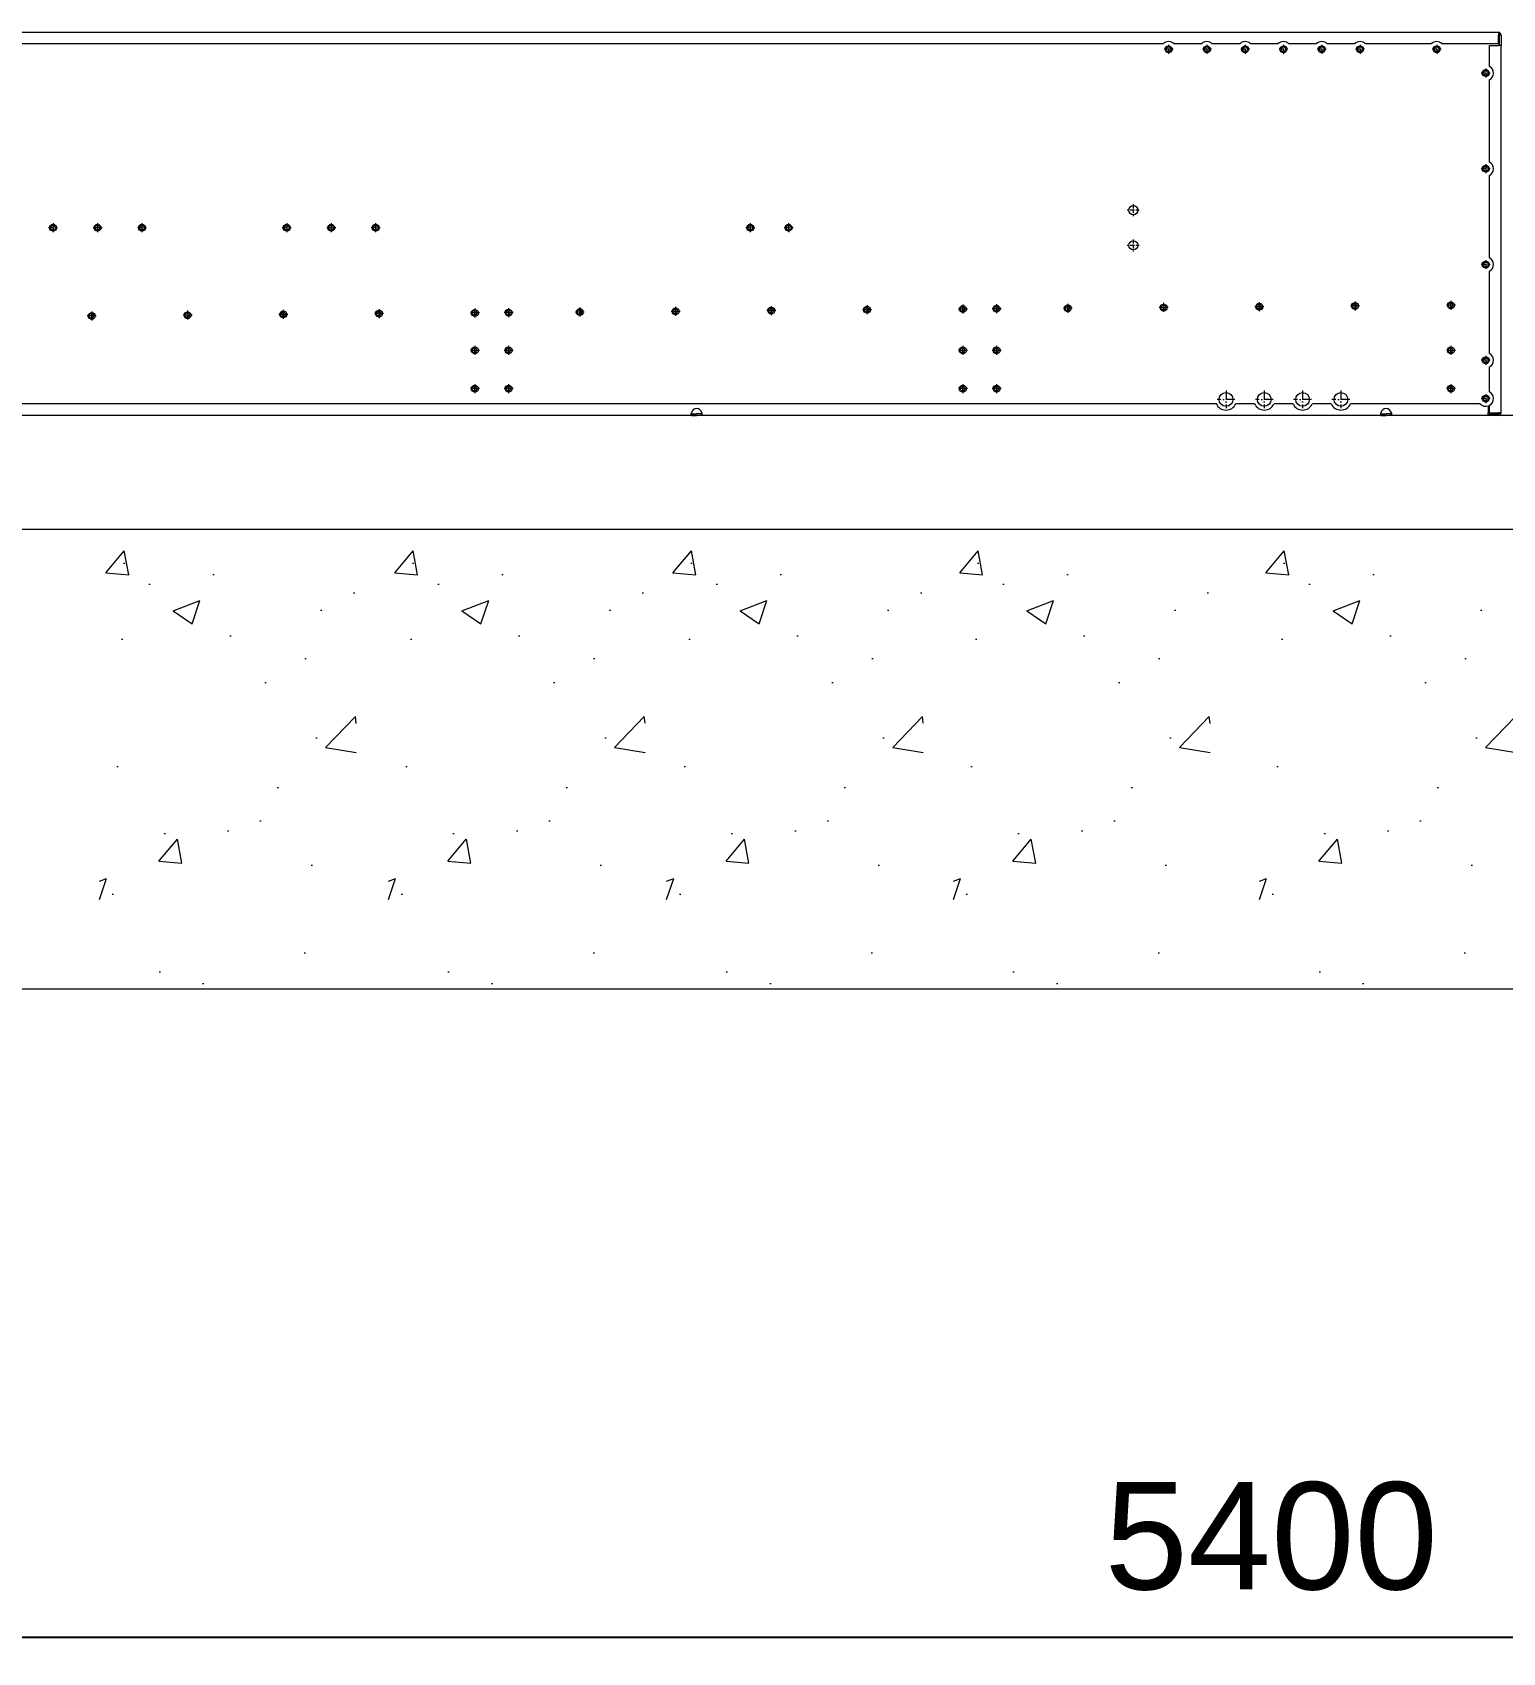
# Model space of a CAD drawing. Header units: millimetres. Extents: x 12896 to 42303, y 9438 to 30233.
# Drawn here: x 24072 to 25991, y 15406 to 17521 of the extents above; entities that cross this region are included whole.
import ezdxf

# ---------------------------------------------------------------- set-up
doc = ezdxf.new("R2010")
doc.units = ezdxf.units.MM
doc.linetypes.add('DASHDOT', pattern=[18.5, 12, -3, 0.5, -3])
doc.layers.add('냉각탑_기초', color=23, linetype='Continuous')
doc.styles.get("Standard").update_dxf_attribs({"font": 'arial.ttf'})
doc.dimstyles.new('1.40', dxfattribs={"dimscale": 20, "dimtxt": 1.5, "dimasz": 1, "dimexe": 0.5, "dimexo": 0.5, "dimgap": 0.5, "dimtad": 1, "dimdec": 0, "dimzin": 0, "dimdsep": 46, "dimtxsty": 'Standard', "dimcen": 0, "dimclrd": 2, "dimclre": 2, "dimclrt": 3, "dimadec": 0, "dimazin": 0, "dimtfac": 1, "dimtdec": 0, "dimtmove": 0, "dimatfit": 0, "dimfxl": 1, "dimtolj": 1, "dimtzin": 0, "dimlwd": -1, "dimlwe": -1, "dimarcsym": 0})

# ---------------------------------------------------------------- blocks, each defined once
blk = doc.blocks.new('*D178')
at = {"color": 2, "transparency": 16777216}
for p, q in [((22988.8, 16772.6), (22988.8, 15415.9)), ((28388.8, 16772.6), (28388.8, 15415.9)), ((23108.8, 15425.9), (28268.8, 15425.9))]:
    blk.add_line(p, q, dxfattribs=at)
for points in [[(23108.8, 15445.9), (23108.8, 15405.9), (22988.8, 15425.9)], [(28268.8, 15445.9), (28268.8, 15405.9), (28388.8, 15425.9)]]:
    blk.add_solid(points, dxfattribs=at)
at = {"layer": 'Defpoints', "color": 0, "transparency": 16777216}
for p in [(22988.8, 16872.6), (28388.8, 16872.6), (28388.8, 15425.9)]:
    blk.add_point(p, dxfattribs=at)
at = {"color": 3, "lineweight": 5, "transparency": 16777216, "insert": (25688.8, 15557.4), "char_height": 140, "attachment_point": 5}
blk.add_mtext('\\A1;5400', dxfattribs=at)
blk = doc.blocks.new('1')
at = {"color": 7, "lineweight": 20}
for p, q in [((25985.3, 17520.9), (22992.3, 17520.9)), ((25547.7, 17505.9), (22992.3, 17505.9)), ((25597.7, 17505.9), (25562, 17505.9)), ((25647.7, 17505.9), (25612, 17505.9)), ((25697.7, 17505.9), (25662, 17505.9)), ((25747.7, 17505.9), (25712, 17505.9)), ((25797.7, 17505.9), (25762, 17505.9)), ((25897.7, 17505.9), (25812, 17505.9)), ((25985.3, 17505.9), (25912, 17505.9)), ((25973.8, 17476.6), (25973.8, 17503.9)), ((25988.8, 17024.4), (25988.8, 17503.9)), ((25973.8, 17351.6), (25973.8, 17459.3)), ((25973.8, 17226.6), (25973.8, 17334.3)), ((25973.8, 17101.6), (25973.8, 17209.3)), ((25973.8, 17051.6), (25973.8, 17084.3)), ((25617.2, 17035.9), (23360.5, 17035.9)), ((25667.2, 17035.9), (25642.5, 17035.9)), ((25717.2, 17035.9), (25692.5, 17035.9)), ((25767.2, 17035.9), (25742.5, 17035.9)), ((25961.7, 17035.9), (25792.5, 17035.9)), ((24932.1, 17020.9), (24045.6, 17020.9)), ((25832.1, 17020.9), (24945.6, 17020.9)), ((25971.8, 17020.9), (25845.6, 17020.9))]:
    blk.add_line(p, q, dxfattribs=at)
at = {"color": 7, "lineweight": 20, "ltscale": 0.0875}
for p, q in [((25985.3, 17520.9), (25985.3, 17517.4)), ((25988.8, 17503.9), (25985.3, 17503.9)), ((25971.8, 17020.9), (25971.8, 17024.4)), ((25988.8, 17024.4), (25985.3, 17024.4))]:
    blk.add_line(p, q, dxfattribs=at)
at = {"color": 7, "lineweight": 20, "ltscale": 0.2875}
for p, q in [((25985.3, 17505.9), (25985.3, 17517.4)), ((25973.8, 17503.9), (25985.3, 17503.9)), ((25973.8, 17024.4), (25985.3, 17024.4))]:
    blk.add_line(p, q, dxfattribs=at)
at = {"color": 7, "lineweight": 20, "ltscale": 0.0375}
for p, q in [((25986.8, 17517.4), (25985.3, 17517.4)), ((25985.3, 17022.9), (25985.3, 17024.4))]:
    blk.add_line(p, q, dxfattribs=at)
at = {"color": 7, "lineweight": 20, "ltscale": 0.3375}
for p, q in [((25986.8, 17503.9), (25986.8, 17517.4)), ((25988.8, 17517.4), (25988.8, 17503.9)), ((25971.8, 17022.9), (25985.3, 17022.9)), ((25985.3, 17020.9), (25971.8, 17020.9))]:
    blk.add_line(p, q, dxfattribs=at)
at = {"color": 7, "lineweight": 20, "ltscale": 0.05}
for p, q in [((25988.8, 17517.4), (25986.8, 17517.4)), ((24932.1, 17020.9), (24932.1, 17022.9)), ((24945.6, 17020.9), (24945.6, 17022.9)), ((25832.1, 17020.9), (25832.1, 17022.9)), ((25845.6, 17020.9), (25845.6, 17022.9)), ((25985.3, 17020.9), (25985.3, 17022.9))]:
    blk.add_line(p, q, dxfattribs=at)
at = {"color": 7, "linetype": 'DASHDOT', "lineweight": 20, "ltscale": 0.2925}
for p, q in [((25560.7, 17498.9), (25549, 17498.9)), ((25554.8, 17504.8), (25554.8, 17493.1)), ((25610.7, 17498.9), (25599, 17498.9)), ((25604.8, 17504.8), (25604.8, 17493.1)), ((25660.7, 17498.9), (25649, 17498.9)), ((25654.8, 17504.8), (25654.8, 17493.1)), ((25710.7, 17498.9), (25699, 17498.9)), ((25704.8, 17504.8), (25704.8, 17493.1)), ((25760.7, 17498.9), (25749, 17498.9)), ((25754.8, 17504.8), (25754.8, 17493.1)), ((25810.7, 17498.9), (25799, 17498.9)), ((25804.8, 17504.8), (25804.8, 17493.1)), ((25910.7, 17498.9), (25899, 17498.9)), ((25904.8, 17504.8), (25904.8, 17493.1)), ((25968.8, 17473.8), (25968.8, 17462.1)), ((25974.7, 17467.9), (25963, 17467.9)), ((25968.8, 17348.8), (25968.8, 17337.1)), ((25974.7, 17342.9), (25963, 17342.9)), ((24098.8, 17271.8), (24098.8, 17260.1)), ((24156.8, 17271.8), (24156.8, 17260.1)), ((24214.8, 17271.8), (24214.8, 17260.1)), ((24403.8, 17271.8), (24403.8, 17260.1)), ((24461.8, 17271.8), (24461.8, 17260.1)), ((24519.8, 17271.8), (24519.8, 17260.1)), ((25008.8, 17271.8), (25008.8, 17260.1)), ((25064.7, 17265.9), (25053, 17265.9)), ((25058.8, 17271.8), (25058.8, 17260.1)), ((25974.7, 17217.9), (25963, 17217.9)), ((25968.8, 17223.8), (25968.8, 17212.1)), ((24149.3, 17156.7), (24149.3, 17145)), ((24274.3, 17157.7), (24274.3, 17146)), ((24399.3, 17158.7), (24399.3, 17147)), ((24524.3, 17159.7), (24524.3, 17148)), ((24649.3, 17160.6), (24649.3, 17148.9)), ((24693.3, 17161), (24693.3, 17149.3)), ((24786.3, 17161.7), (24786.3, 17150)), ((24911.3, 17162.7), (24911.3, 17151)), ((25042.2, 17157.8), (25030.5, 17157.8)), ((25036.3, 17163.7), (25036.3, 17152)), ((25167.2, 17158.8), (25155.5, 17158.8)), ((25161.3, 17164.7), (25161.3, 17153)), ((25292.2, 17159.7), (25280.5, 17159.7)), ((25286.3, 17165.6), (25286.3, 17153.9)), ((25336.2, 17160.1), (25324.5, 17160.1)), ((25330.3, 17166), (25330.3, 17154.3)), ((25429.2, 17160.8), (25417.5, 17160.8)), ((25423.3, 17166.7), (25423.3, 17155)), ((25554.2, 17161.8), (25542.5, 17161.8)), ((25548.3, 17167.7), (25548.3, 17156)), ((25679.2, 17162.8), (25667.5, 17162.8)), ((25673.3, 17168.7), (25673.3, 17157)), ((25804.2, 17163.8), (25792.5, 17163.8)), ((25798.3, 17169.7), (25798.3, 17158)), ((25929.2, 17164.7), (25917.5, 17164.7)), ((25923.3, 17170.6), (25923.3, 17158.9)), ((24649.3, 17111.8), (24649.3, 17100.1)), ((24693.3, 17111.8), (24693.3, 17100.1)), ((25286.3, 17111.8), (25286.3, 17100.1)), ((25330.3, 17111.8), (25330.3, 17100.1)), ((25923.3, 17111.8), (25923.3, 17100.1)), ((25292.2, 17105.9), (25280.5, 17105.9)), ((25336.2, 17105.9), (25324.5, 17105.9)), ((25929.2, 17105.9), (25917.5, 17105.9)), ((25974.7, 17092.9), (25963, 17092.9)), ((25968.8, 17098.8), (25968.8, 17087.1)), ((24649.3, 17061.8), (24649.3, 17050.1)), ((24693.3, 17061.8), (24693.3, 17050.1)), ((25292.2, 17055.9), (25280.5, 17055.9)), ((25286.3, 17061.8), (25286.3, 17050.1)), ((25336.2, 17055.9), (25324.5, 17055.9)), ((25330.3, 17061.8), (25330.3, 17050.1)), ((25929.2, 17055.9), (25917.5, 17055.9)), ((25923.3, 17061.8), (25923.3, 17050.1)), ((25968.8, 17048.8), (25968.8, 17037.1)), ((25974.7, 17042.9), (25963, 17042.9))]:
    blk.add_line(p, q, dxfattribs=at)
at = {"color": 7, "linetype": 'DASHDOT', "lineweight": 20, "ltscale": 0.390001}
for p, q in [((25516.6, 17288.9), (25501, 17288.9)), ((25516.6, 17242.9), (25501, 17242.9))]:
    blk.add_line(p, q, dxfattribs=at)
at = {"color": 7, "linetype": 'DASHDOT', "lineweight": 20, "ltscale": 0.389999}
blk.add_line((25508.8, 17296.7), (25508.8, 17281.1), dxfattribs=at)
at = {"color": 7, "linetype": 'DASHDOT', "lineweight": 20, "ltscale": 0.292499}
for p, q in [((24104.7, 17265.9), (24093, 17265.9)), ((24162.7, 17265.9), (24151, 17265.9)), ((24220.7, 17265.9), (24209, 17265.9)), ((24409.7, 17265.9), (24398, 17265.9)), ((24467.7, 17265.9), (24456, 17265.9)), ((24525.7, 17265.9), (24514, 17265.9)), ((25014.7, 17265.9), (25003, 17265.9)), ((24530.2, 17153.8), (24518.5, 17153.8)), ((24655.2, 17154.7), (24643.5, 17154.7)), ((24699.2, 17155.1), (24687.5, 17155.1)), ((24792.2, 17155.8), (24780.5, 17155.8)), ((24917.2, 17156.8), (24905.5, 17156.8)), ((24155.2, 17150.8), (24143.5, 17150.8)), ((24280.2, 17151.8), (24268.5, 17151.8)), ((24405.2, 17152.8), (24393.5, 17152.8)), ((24655.2, 17105.9), (24643.5, 17105.9)), ((24699.2, 17105.9), (24687.5, 17105.9)), ((24655.2, 17055.9), (24643.5, 17055.9)), ((24699.2, 17055.9), (24687.5, 17055.9))]:
    blk.add_line(p, q, dxfattribs=at)
at = {"color": 7, "linetype": 'DASHDOT', "lineweight": 20, "ltscale": 0.39}
blk.add_line((25508.8, 17250.7), (25508.8, 17235.1), dxfattribs=at)
at = {"color": 7, "linetype": 'DASHDOT', "lineweight": 20, "ltscale": 0.195}
for p, q in [((24148.8, 17154.7), (24148.8, 17146.9)), ((24273.8, 17155.7), (24273.8, 17147.9)), ((24398.8, 17156.7), (24398.8, 17148.9)), ((24523.8, 17157.7), (24523.8, 17149.9)), ((24648.8, 17158.7), (24648.8, 17150.9)), ((24692.8, 17159), (24692.8, 17151.2)), ((24785.8, 17159.7), (24785.8, 17151.9)), ((24910.8, 17160.7), (24910.8, 17152.9)), ((25039.7, 17157.8), (25031.9, 17157.8)), ((25035.8, 17161.7), (25035.8, 17153.9)), ((25160.8, 17162.7), (25160.8, 17154.9)), ((25289.7, 17159.8), (25281.9, 17159.8)), ((25285.8, 17163.7), (25285.8, 17155.9)), ((25333.7, 17160.1), (25325.9, 17160.1)), ((25329.8, 17164), (25329.8, 17156.2)), ((25426.7, 17160.8), (25418.9, 17160.8)), ((25422.8, 17164.7), (25422.8, 17156.9)), ((25551.7, 17161.8), (25543.9, 17161.8)), ((25547.8, 17165.7), (25547.8, 17157.9)), ((25676.7, 17162.8), (25668.9, 17162.8)), ((25672.8, 17166.7), (25672.8, 17158.9)), ((25801.7, 17163.8), (25793.9, 17163.8)), ((25797.8, 17167.7), (25797.8, 17159.9)), ((25926.7, 17164.8), (25918.9, 17164.8)), ((25922.8, 17168.7), (25922.8, 17160.9)), ((24648.8, 17109.8), (24648.8, 17102)), ((24692.8, 17109.8), (24692.8, 17102)), ((25289.7, 17105.9), (25281.9, 17105.9)), ((25285.8, 17109.8), (25285.8, 17102)), ((25333.7, 17105.9), (25325.9, 17105.9)), ((25329.8, 17109.8), (25329.8, 17102)), ((25926.7, 17105.9), (25918.9, 17105.9)), ((25922.8, 17109.8), (25922.8, 17102)), ((24648.8, 17059.8), (24648.8, 17052)), ((24692.8, 17059.8), (24692.8, 17052)), ((25289.7, 17055.9), (25281.9, 17055.9)), ((25285.8, 17059.8), (25285.8, 17052)), ((25333.7, 17055.9), (25325.9, 17055.9)), ((25329.8, 17059.8), (25329.8, 17052)), ((25926.7, 17055.9), (25918.9, 17055.9)), ((25922.8, 17059.8), (25922.8, 17052))]:
    blk.add_line(p, q, dxfattribs=at)
at = {"color": 7, "linetype": 'DASHDOT', "lineweight": 20, "ltscale": 0.194998}
blk.add_line((24527.7, 17153.8), (24519.9, 17153.8), dxfattribs=at)
at = {"color": 7, "linetype": 'DASHDOT', "lineweight": 20, "ltscale": 0.195001}
for p, q in [((24652.7, 17154.8), (24644.9, 17154.8)), ((24696.7, 17155.1), (24688.9, 17155.1)), ((24789.7, 17155.8), (24781.9, 17155.8)), ((24914.7, 17156.8), (24906.9, 17156.8)), ((25164.7, 17158.8), (25156.9, 17158.8)), ((24152.7, 17150.8), (24144.9, 17150.8)), ((24277.7, 17151.8), (24269.9, 17151.8)), ((24402.7, 17152.8), (24394.9, 17152.8)), ((24652.7, 17105.9), (24644.9, 17105.9)), ((24696.7, 17105.9), (24688.9, 17105.9)), ((24652.7, 17055.9), (24644.9, 17055.9)), ((24696.7, 17055.9), (24688.9, 17055.9))]:
    blk.add_line(p, q, dxfattribs=at)
at = {"color": 7, "linetype": 'DASHDOT', "lineweight": 20}
for p, q in [((25629.8, 17053.6), (25629.8, 17030.2)), ((25679.8, 17053.6), (25679.8, 17030.2)), ((25729.8, 17053.6), (25729.8, 17030.2)), ((25779.8, 17053.6), (25779.8, 17030.2)), ((25641.5, 17041.9), (25618.1, 17041.9)), ((25691.5, 17041.9), (25668.1, 17041.9)), ((25741.5, 17041.9), (25718.1, 17041.9)), ((25791.5, 17041.9), (25768.1, 17041.9))]:
    blk.add_line(p, q, dxfattribs=at)
at = {"color": 7, "lineweight": 20, "ltscale": 0.224015}
blk.add_line((25971.8, 17033.4), (25971.8, 17024.4), dxfattribs=at)
at = {"color": 7, "lineweight": 20, "ltscale": 0.245994}
blk.add_line((25973.8, 17024.4), (25973.8, 17034.3), dxfattribs=at)
at = {"lineweight": 20}
blk.add_line((28388.8, 17020.9), (23488.8, 17020.9), dxfattribs=at)
at = {"color": 7, "lineweight": 20, "ltscale": 0.169248}
for p, q in [((24932.1, 17022.9), (24938.8, 17022.9)), ((24932.1, 17020.9), (24938.8, 17020.9)), ((24945.6, 17022.9), (24938.8, 17022.9)), ((24945.6, 17020.9), (24938.8, 17020.9)), ((25832.1, 17022.9), (25838.8, 17022.9)), ((25832.1, 17020.9), (25838.8, 17020.9)), ((25845.6, 17022.9), (25838.8, 17022.9)), ((25845.6, 17020.9), (25838.8, 17020.9))]:
    blk.add_line(p, q, dxfattribs=at)
at = {"lineweight": 5}
blk.add_line((22988.8, 16872.6), (28388.8, 16872.6), dxfattribs=at)
at = {"color": 7, "lineweight": 20}
for centre, radius in [((25554.8, 17498.9), 4.5), ((25554.8, 17498.9), 3), ((25604.8, 17498.9), 4.5), ((25604.8, 17498.9), 3), ((25654.8, 17498.9), 4.5), ((25654.8, 17498.9), 3), ((25704.8, 17498.9), 4.5), ((25704.8, 17498.9), 3), ((25754.8, 17498.9), 4.5), ((25754.8, 17498.9), 3), ((25804.8, 17498.9), 4.5), ((25804.8, 17498.9), 3), ((25904.8, 17498.9), 4.5), ((25904.8, 17498.9), 3), ((25968.8, 17467.9), 4.5), ((25968.8, 17467.9), 3), ((25968.8, 17342.9), 4.5), ((25968.8, 17342.9), 3), ((25508.8, 17288.9), 6), ((24098.8, 17265.9), 4.5), ((24098.8, 17265.9), 3), ((24156.8, 17265.9), 4.5), ((24156.8, 17265.9), 3), ((24214.8, 17265.9), 4.5), ((24214.8, 17265.9), 3), ((24403.8, 17265.9), 4.5), ((24403.8, 17265.9), 3), ((24461.8, 17265.9), 4.5), ((24461.8, 17265.9), 3), ((24519.8, 17265.9), 4.5), ((24519.8, 17265.9), 3), ((25008.8, 17265.9), 4.5), ((25008.8, 17265.9), 3), ((25058.8, 17265.9), 4.5), ((25058.8, 17265.9), 3), ((25508.8, 17242.9), 6), ((25968.8, 17217.9), 4.5), ((25968.8, 17217.9), 3), ((24149.3, 17150.8), 4.5), ((24148.8, 17150.8), 3), ((24274.3, 17151.8), 4.5), ((24273.8, 17151.8), 3), ((24399.3, 17152.8), 4.5), ((24398.8, 17152.8), 3), ((24524.3, 17153.8), 4.5), ((24523.8, 17153.8), 3), ((24649.3, 17154.7), 4.5), ((24648.8, 17154.8), 3), ((24693.3, 17155.1), 4.5), ((24692.8, 17155.1), 3), ((24786.3, 17155.8), 4.5), ((24785.8, 17155.8), 3), ((24911.3, 17156.8), 4.5), ((24910.8, 17156.8), 3), ((25036.3, 17157.8), 4.5), ((25035.8, 17157.8), 3), ((25161.3, 17158.8), 4.5), ((25160.8, 17158.8), 3), ((25286.3, 17159.7), 4.5), ((25285.8, 17159.8), 3), ((25330.3, 17160.1), 4.5), ((25329.8, 17160.1), 3), ((25423.3, 17160.8), 4.5), ((25422.8, 17160.8), 3), ((25548.3, 17161.8), 4.5), ((25547.8, 17161.8), 3), ((25673.3, 17162.8), 4.5), ((25672.8, 17162.8), 3), ((25798.3, 17163.8), 4.5), ((25797.8, 17163.8), 3), ((25923.3, 17164.7), 4.5), ((25922.8, 17164.8), 3), ((24649.3, 17105.9), 4.5), ((24648.8, 17105.9), 3), ((24693.3, 17105.9), 4.5), ((24692.8, 17105.9), 3), ((25286.3, 17105.9), 4.5), ((25285.8, 17105.9), 3), ((25330.3, 17105.9), 4.5), ((25329.8, 17105.9), 3), ((25923.3, 17105.9), 4.5), ((25922.8, 17105.9), 3), ((25968.8, 17092.9), 4.5), ((25968.8, 17092.9), 3), ((24649.3, 17055.9), 4.5), ((24648.8, 17055.9), 3), ((24693.3, 17055.9), 4.5), ((24692.8, 17055.9), 3), ((25286.3, 17055.9), 4.5), ((25285.8, 17055.9), 3), ((25330.3, 17055.9), 4.5), ((25329.8, 17055.9), 3), ((25629.8, 17041.9), 9), ((25679.8, 17041.9), 9), ((25729.8, 17041.9), 9), ((25779.8, 17041.9), 9), ((25923.3, 17055.9), 4.5), ((25922.8, 17055.9), 3), ((25968.8, 17042.9), 4.5), ((25968.8, 17042.9), 3)]:
    blk.add_circle(centre, radius, dxfattribs=at)
for centre, radius, start, end in [((25985.3, 17517.4), 3.5, 0, 90), ((25985.3, 17517.4), 1.5, 0, 90), ((25554.8, 17498.9), 10, 44.427, 135.573), ((25604.8, 17498.9), 10, 44.427, 135.573), ((25654.8, 17498.9), 10, 44.427, 135.573), ((25704.8, 17498.9), 10, 44.427, 135.573), ((25754.8, 17498.9), 10, 44.427, 135.573), ((25804.8, 17498.9), 10, 44.427, 135.573), ((25904.8, 17498.9), 10, 44.427, 135.573), ((25968.8, 17467.9), 10, 300, 60), ((25968.8, 17342.9), 10, 300, 60), ((25968.8, 17217.9), 10, 300, 60), ((25968.8, 17092.9), 10, 300, 60), ((25968.8, 17042.9), 10, 300, 60), ((24938.8, 17022.9), 7, 12.3736, 167.6264), ((25629.8, 17041.9), 14, 205.3769, 334.6231), ((25679.8, 17041.9), 14, 205.3769, 334.6231), ((25729.8, 17041.9), 14, 205.3769, 334.6231), ((25779.8, 17041.9), 14, 205.3769, 334.6231), ((25838.8, 17022.9), 7, 12.3736, 167.6264), ((25968.8, 17042.9), 10, 224.427, 287.4576), ((24073.3, 17024.4), 3.5, 270, 270.245), ((24631.3, 17024.4), 3.5, 269.755, 270), ((24666.3, 17024.4), 3.5, 270, 270.245), ((24675.3, 17024.4), 3.5, 269.755, 270), ((24710.3, 17024.4), 3.5, 270, 270.245), ((25268.3, 17024.4), 3.5, 269.755, 270), ((25303.3, 17024.4), 3.5, 270, 270.245), ((25312.3, 17024.4), 3.5, 269.755, 270), ((25347.3, 17024.4), 3.5, 270, 270.245), ((25905.3, 17024.4), 3.5, 269.755, 270), ((25940.3, 17024.4), 3.5, 270, 270.245), ((25950.3, 17024.4), 3.5, 269.755, 270), ((25985.3, 17024.4), 1.5, 270, 0), ((25985.3, 17024.4), 3.5, 270, 0)]:
    blk.add_arc(centre, radius, start, end, dxfattribs=at)
for points in [[(24931.8, 17022.1), (24931.8, 17022.5), (24931.9, 17023), (24931.9, 17023.5), (24931.9, 17024), (24932, 17024.4)], [(24931.9, 17023.1), (24931.9, 17023.1), (24931.9, 17023), (24932, 17023), (24932, 17022.9), (24932.1, 17022.9)], [(24945.8, 17023.1), (24945.8, 17023.1), (24945.7, 17023), (24945.7, 17023), (24945.7, 17022.9), (24945.6, 17022.9)], [(24945.7, 17024.4), (24945.7, 17024), (24945.8, 17023.5), (24945.8, 17023), (24945.8, 17022.5), (24945.8, 17022.1)], [(25831.8, 17022.1), (25831.8, 17022.5), (25831.9, 17023), (25831.9, 17023.5), (25831.9, 17024), (25832, 17024.4)], [(25831.9, 17023.1), (25831.9, 17023.1), (25831.9, 17023), (25832, 17023), (25832, 17022.9), (25832.1, 17022.9)], [(25845.8, 17023.1), (25845.8, 17023.1), (25845.7, 17023), (25845.7, 17023), (25845.7, 17022.9), (25845.6, 17022.9)], [(25845.7, 17024.4), (25845.7, 17024), (25845.8, 17023.5), (25845.8, 17023), (25845.8, 17022.5), (25845.8, 17022.1)]]:
    blk.add_open_spline(points, degree=5, dxfattribs=at)
for points in [[(24931.8, 17022.1), (24931.8, 17021.8), (24931.8, 17021.5), (24931.9, 17021.2), (24931.9, 17021), (24932, 17021), (24932, 17020.9), (24932, 17020.9), (24932.1, 17020.9)], [(24945.8, 17022.1), (24945.8, 17021.8), (24945.8, 17021.5), (24945.8, 17021.2), (24945.7, 17021), (24945.7, 17021), (24945.6, 17020.9), (24945.6, 17020.9), (24945.6, 17020.9)], [(25831.8, 17022.1), (25831.8, 17021.8), (25831.8, 17021.5), (25831.9, 17021.2), (25831.9, 17021), (25832, 17021), (25832, 17020.9), (25832, 17020.9), (25832.1, 17020.9)], [(25845.8, 17022.1), (25845.8, 17021.8), (25845.8, 17021.5), (25845.8, 17021.2), (25845.7, 17021), (25845.7, 17021), (25845.6, 17020.9), (25845.6, 17020.9), (25845.6, 17020.9)]]:
    blk.add_open_spline(points, degree=5, knots=[0, 0, 0, 0, 0, 0, 3.902586, 3.902586, 3.902586, 4.80152, 4.80152, 4.80152, 4.80152, 4.80152, 4.80152], dxfattribs=at)

msp = doc.modelspace()

# ---------------------------------------------------------------- hatches: boundary and pattern name
at = {"layer": '냉각탑_기초', "lineweight": 20, "ltscale": 30}
h = msp.add_hatch(dxfattribs=at)
h.set_pattern_fill('AR-CONC', color=256, scale=50, style=0)
h.set_pattern_definition([(50, (9565.94, 331.27), (358.63, -31.376), [37.5, -412.5]), (355, (9565.94, 331.27), (-69.3757, 376.096), [30, -330]), (100.4514, (9595.82, 328.65), (289.2547, 344.72), [31.87, -350.571]), (46.1842, (9565.94, 431.27), (533.6205, -82.7595), [56.25, -618.75]), (96.6356, (9610.4, 424.37), (467.331, 487.059), [47.805, -525.856]), (351.1842, (9565.94, 431.27), (467.331, 487.059), [45, -495]), (21, (9615.94, 406.27), (298.4535, -201.3094), [37.5, -412.5]), (326, (9615.94, 406.27), (121.6577, 362.575), [30, -330]), (71.4514, (9640.8, 389.5), (420.1113, 161.265), [31.87, -350.571]), (37.5, (9565.94, 331.27), (6.0799, 166.4469), [0, -326, 0, -335, 0, -331.25]), (7.5, (9565.94, 331.27), (131.5348, 197.2059), [0, -191, 0, -318.5, 0, -126.25]), (327.5, (9454.44, 331.27), (266.9112, -11.2774), [0, -125, 0, -390, 0, -517.5]), (317.5, (9404.44, 331.27), (291.593, 50.0525), [0, -162.5, 0, -259, 0, -367.5])])
h.paths.add_polyline_path([(24494.5, 16872.6), (24159.5, 16872.6), (24159.5, 16272.6), (24494.5, 16272.6)])
h = msp.add_hatch(dxfattribs=at)
h.set_pattern_fill('AR-CONC', color=256, scale=50, style=0)
h.set_pattern_definition([(50, (9942.98, 331.27), (358.63, -31.376), [37.5, -412.5]), (355, (9943, 331.27), (-69.3757, 376.096), [30, -330]), (100.4514, (9972.87, 328.65), (289.2547, 344.72), [31.87, -350.571]), (46.1842, (9943, 431.27), (533.6205, -82.7595), [56.25, -618.75]), (96.6356, (9987.45, 424.37), (467.331, 487.059), [47.805, -525.856]), (351.1842, (9943, 431.27), (467.331, 487.059), [45, -495]), (21, (9992.98, 406.27), (298.4535, -201.3094), [37.5, -412.5]), (326, (9993, 406.27), (121.6577, 362.575), [30, -330]), (71.4514, (10017.86, 389.5), (420.1113, 161.265), [31.87, -350.571]), (37.5, (9942.98, 331.27), (6.0799, 166.4469), [0, -326, 0, -335, 0, -331.25]), (7.5, (9942.98, 331.27), (131.5348, 197.2059), [0, -191, 0, -318.5, 0, -126.25]), (327.5, (9831.48, 331.27), (266.9112, -11.2774), [0, -125, 0, -390, 0, -517.5]), (317.5, (9781.48, 331.27), (291.593, 50.0525), [0, -162.5, 0, -259, 0, -367.5])])
h.paths.add_polyline_path([(24871.5, 16872.6), (24536.5, 16872.6), (24536.5, 16272.6), (24871.5, 16272.6)])
h = msp.add_hatch(dxfattribs=at)
h.set_pattern_fill('AR-CONC', color=256, scale=50, style=0)
h.set_pattern_definition([(50, (10306.17, 331.27), (358.63, -31.376), [37.5, -412.5]), (355, (10306.17, 331.27), (-69.3757, 376.096), [30, -330]), (100.4514, (10336.05, 328.65), (289.2547, 344.72), [31.87, -350.571]), (46.1842, (10306.17, 431.27), (533.6205, -82.7595), [56.25, -618.75]), (96.6356, (10350.64, 424.37), (467.331, 487.059), [47.805, -525.856]), (351.1842, (10306.17, 431.27), (467.331, 487.059), [45, -495]), (21, (10356.17, 406.27), (298.4535, -201.3094), [37.5, -412.5]), (326, (10356.17, 406.27), (121.6577, 362.575), [30, -330]), (71.4514, (10381.04, 389.5), (420.1113, 161.265), [31.87, -350.571]), (37.5, (10306.17, 331.27), (6.0799, 166.4469), [0, -326, 0, -335, 0, -331.25]), (7.5, (10306.17, 331.27), (131.5348, 197.2059), [0, -191, 0, -318.5, 0, -126.25]), (327.5, (10194.67, 331.27), (266.9112, -11.2774), [0, -125, 0, -390, 0, -517.5]), (317.5, (10144.67, 331.27), (291.593, 50.0525), [0, -162.5, 0, -259, 0, -367.5])])
h.paths.add_polyline_path([(25234.7, 16872.6), (24899.7, 16872.6), (24899.7, 16272.6), (25234.7, 16272.6)])
h = msp.add_hatch(dxfattribs=at)
h.set_pattern_fill('AR-CONC', color=256, scale=50, style=0)
h.set_pattern_definition([(50, (10680.44, 331.27), (358.63, -31.376), [37.5, -412.5]), (355, (10680.44, 331.27), (-69.3757, 376.096), [30, -330]), (100.4514, (10710.33, 328.65), (289.2547, 344.72), [31.87, -350.571]), (46.1842, (10680.44, 431.27), (533.6205, -82.7595), [56.25, -618.75]), (96.6356, (10724.9, 424.37), (467.331, 487.059), [47.805, -525.856]), (351.1842, (10680.44, 431.27), (467.331, 487.059), [45, -495]), (21, (10730.44, 406.27), (298.4535, -201.3094), [37.5, -412.5]), (326, (10730.44, 406.27), (121.6577, 362.575), [30, -330]), (71.4514, (10755.3, 389.5), (420.1113, 161.265), [31.87, -350.571]), (37.5, (10680.44, 331.27), (6.0799, 166.4469), [0, -326, 0, -335, 0, -331.25]), (7.5, (10680.44, 331.27), (131.5348, 197.2059), [0, -191, 0, -318.5, 0, -126.25]), (327.5, (10568.94, 331.27), (266.9112, -11.2774), [0, -125, 0, -390, 0, -517.5]), (317.5, (10518.94, 331.27), (291.593, 50.0525), [0, -162.5, 0, -259, 0, -367.5])])
h.paths.add_polyline_path([(25609, 16872.6), (25274, 16872.6), (25274, 16272.6), (25609, 16272.6)])
h = msp.add_hatch(dxfattribs=at)
h.set_pattern_fill('AR-CONC', color=256, scale=50, style=0)
h.set_pattern_definition([(50, (11080.07, 331.27), (358.63, -31.376), [37.5, -412.5]), (355, (11080.07, 331.27), (-69.3757, 376.096), [30, -330]), (100.4514, (11109.96, 328.65), (289.2547, 344.72), [31.87, -350.571]), (46.1842, (11080.07, 431.27), (533.6205, -82.7595), [56.25, -618.75]), (96.6356, (11124.54, 424.37), (467.331, 487.059), [47.805, -525.856]), (351.1842, (11080.07, 431.27), (467.331, 487.059), [45, -495]), (21, (11130.07, 406.27), (298.4535, -201.3094), [37.5, -412.5]), (326, (11130.07, 406.27), (121.6577, 362.575), [30, -330]), (71.4514, (11154.94, 389.5), (420.1113, 161.265), [31.87, -350.571]), (37.5, (11080.07, 331.27), (6.0799, 166.4469), [0, -326, 0, -335, 0, -331.25]), (7.5, (11080.07, 331.27), (131.5348, 197.2059), [0, -191, 0, -318.5, 0, -126.25]), (327.5, (10968.57, 331.27), (266.9112, -11.2774), [0, -125, 0, -390, 0, -517.5]), (317.5, (10918.57, 331.27), (291.593, 50.0525), [0, -162.5, 0, -259, 0, -367.5])])
h.paths.add_polyline_path([(26008.6, 16872.6), (25673.6, 16872.6), (25673.6, 16272.6), (26008.6, 16272.6)])

# ---------------------------------------------------------------- linework, layer by layer
for p, q in [((22838.8, 16872.6), (28538.8, 16872.6)), ((22520.1, 16272.6), (28956.1, 16272.6))]:
    msp.add_line(p, q, dxfattribs=at)

# ---------------------------------------------------------------- block references
msp.add_blockref('1', (0, 0))

# ---------------------------------------------------------------- dimensions: what is measured, and where the dimension line sits
at = {"lineweight": 5}
dim = msp.add_linear_dim(base=(28388.8, 15425.9), p1=(22988.8, 16872.6), p2=(28388.8, 16872.6), dimstyle='1.40', override={"dimtxt": 7, "dimasz": 6, "dimexo": 5, "dimgap": 3}, dxfattribs=at)
dim.commit()
dim.dimension.update_dxf_attribs({"geometry": '*D178', "text_midpoint": (25688.8, 15557.4)})

doc.saveas('drawing.dxf')
